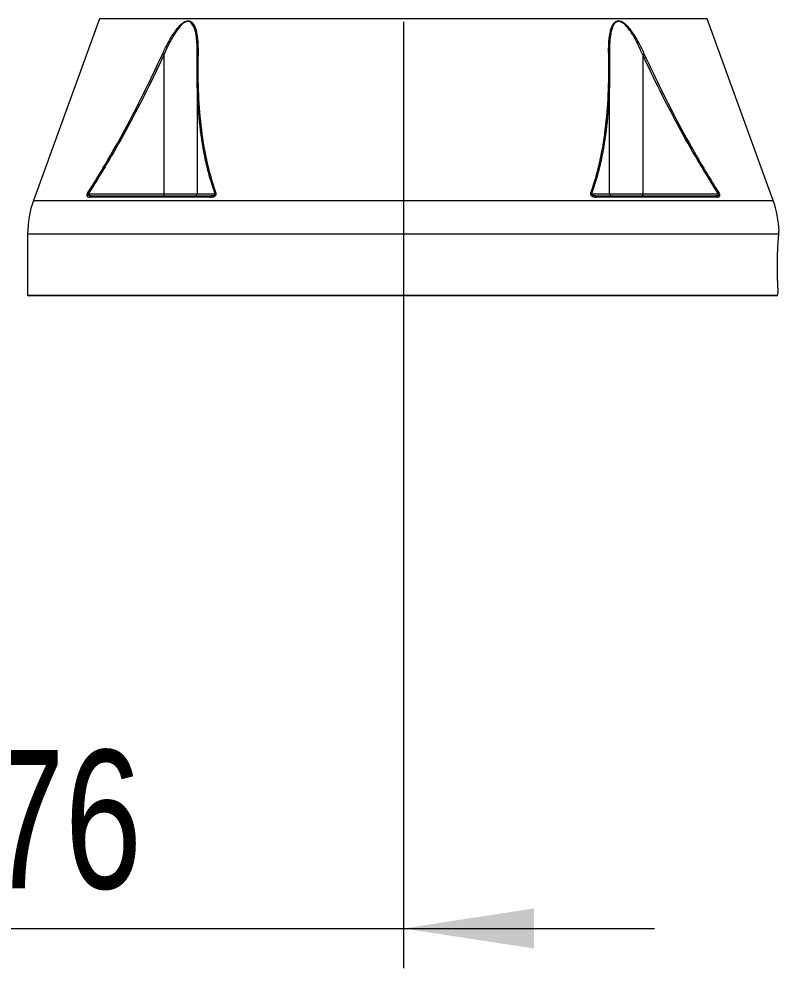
# Model space of a CAD drawing. Header units: millimetres. Extents: x 24 to 205, y 5 to 275.
# Drawn here: x 118.11 to 137.33, y 83.53 to 107.54 of the extents above; entities that cross this region are included whole.
import ezdxf

# ---------------------------------------------------------------- set-up
doc = ezdxf.new("R2010")
doc.units = ezdxf.units.MM
doc.styles.add('SLDTEXTSTYLE0', font='TXT', dxfattribs={"width": 0.75})
doc.dimstyles.new('SLDDIMSTYLE0', dxfattribs={"dimtxt": 3.5, "dimasz": 3.302, "dimexe": 0, "dimexo": 0.0625, "dimgap": 0.875, "dimtad": 1, "dimdec": 0, "dimlfac": 10, "dimrnd": 1e-09, "dimzin": 12, "dimdsep": 46, "dimtxsty": 'SLDTEXTSTYLE0', "dimsah": 1, "dimcen": 0.09, "dimadec": 0, "dimazin": 3, "dimtfac": 1, "dimtdec": 0, "dimtmove": 0, "dimatfit": 0, "dimfxl": 1, "dimfrac": 2, "dimtolj": 1, "dimtzin": 12, "dimarcsym": 0})
doc.dimstyles.new('SLDDIMSTYLE4', dxfattribs={"dimtxt": 3.5, "dimasz": 3.302, "dimexe": 0, "dimexo": 0.0625, "dimgap": 0.875, "dimtad": 1, "dimlfac": 10, "dimrnd": 1e-09, "dimzin": 12, "dimdsep": 46, "dimtxsty": 'SLDTEXTSTYLE0', "dimsah": 1, "dimcen": 0.09, "dimadec": 0, "dimazin": 3, "dimtfac": 1, "dimtmove": 0, "dimatfit": 0, "dimfxl": 1, "dimfrac": 2, "dimtolj": 1, "dimtzin": 12, "dimarcsym": 0})

# ---------------------------------------------------------------- blocks, each defined once
blk = doc.blocks.new('_D_4')
at = {"color": 7, "linetype": 'Continuous', "lineweight": 0}
for p, q in [((94.255, 118.603), (94.255, 124.953)), ((118.833, 118.603), (93.255, 118.603)), ((94.255, 118.603), (94.255, 100.553)), ((117.333, 100.553), (93.255, 100.553)), ((94.255, 100.553), (94.255, 94.203))]:
    blk.add_line(p, q, dxfattribs=at)
for points in [[(94.255, 118.603), (94.763, 121.905), (93.747, 121.905)], [(94.255, 100.553), (93.747, 97.251), (94.763, 97.251)]]:
    blk.add_solid(points, dxfattribs=at)
at = {"color": 7, "linetype": 'Continuous', "lineweight": 0, "insert": (89.744, 106.527), "char_height": 3.5, "attachment_point": 1, "rotation": 90, "style": 'SLDTEXTSTYLE0'}
blk.add_mtext('181', dxfattribs=at)
blk = doc.blocks.new('_D_7')
at = {"color": 7, "linetype": 'Continuous', "lineweight": 0}
for p, q in [((110.233, 119.461), (110.233, 83.527)), ((127.833, 107.463), (127.833, 83.527)), ((110.233, 84.527), (103.883, 84.527)), ((110.233, 84.527), (127.833, 84.527)), ((127.833, 84.527), (134.183, 84.527))]:
    blk.add_line(p, q, dxfattribs=at)
for points in [[(110.233, 84.527), (106.931, 85.035), (106.931, 84.019)], [(127.833, 84.527), (131.135, 84.019), (131.135, 85.035)]]:
    blk.add_solid(points, dxfattribs=at)
at = {"color": 7, "linetype": 'Continuous', "lineweight": 0, "insert": (115.367, 89.039), "char_height": 3.5, "attachment_point": 1, "style": 'SLDTEXTSTYLE0'}
blk.add_mtext('176', dxfattribs=at)

msp = doc.modelspace()

# ---------------------------------------------------------------- linework, layer by layer
at = {"color": 7, "linetype": 'Continuous', "lineweight": 15}
for p, q in [((120.1524, 107.5362), (118.4835, 102.9468)), ((137.1825, 102.9468), (135.5136, 107.5362)), ((121.781, 106.6322), (121.781, 103.1129)), ((122.6215, 106.6322), (122.6206, 106.7262)), ((133.0454, 106.7225), (133.0445, 106.6322)), ((133.885, 106.6322), (133.885, 103.1129)), ((122.6168, 106.253), (122.6168, 103.1129)), ((133.0492, 103.1129), (133.0492, 106.2527)), ((119.8656, 103.1129), (121.781, 103.1129)), ((122.9591, 103.0299), (119.8899, 103.0299)), ((119.9299, 103.0629), (119.8949, 103.0664)), ((119.9299, 103.0629), (122.9837, 103.0629)), ((132.6824, 103.0629), (132.6501, 103.066)), ((132.6824, 103.0629), (135.7361, 103.0629)), ((135.7761, 103.0299), (132.7069, 103.0299)), ((133.885, 103.1129), (135.8005, 103.1129)), ((118.333, 102.0924), (118.333, 100.5529)), ((137.2696, 100.5329), (118.353, 100.5329))]:
    msp.add_line(p, q, dxfattribs=at)
at = {"color": 8, "linetype": 'Continuous', "lineweight": 15}
for p, q in [((135.5136, 107.5362), (120.1524, 107.5362)), ((121.781, 103.1129), (122.6168, 103.1129)), ((122.6168, 103.1129), (123.0762, 103.1129)), ((132.5898, 103.1129), (133.0492, 103.1129)), ((133.0492, 103.1129), (133.885, 103.1129)), ((118.4835, 102.9468), (137.1825, 102.9468)), ((137.3262, 102.0924), (118.333, 102.0924)), ((118.333, 100.5529), (137.2895, 100.5529))]:
    msp.add_line(p, q, dxfattribs=at)
at = {"color": 8, "linetype": 'Continuous', "lineweight": 15, "flags": 128}
msp.add_lwpolyline([(122.6206, 106.7262), (122.6189, 106.8889), (122.5938, 107.1384), (122.569, 107.2525), (122.5303, 107.3581), (122.4698, 107.4421), (122.419, 107.47), (122.3587, 107.4707), (122.2823, 107.4352), (122.2697, 107.4262), (122.188, 107.3498), (122.1059, 107.2459), (122.0306, 107.1305), (121.8985, 106.8875), (121.781, 106.6322), (121.781, 106.6322)], dxfattribs=at)
at = {"color": 7, "linetype": 'Continuous', "lineweight": 15, "flags": 128}
for points in [[(122.641, 106.6493), (122.6364, 106.6478), (122.6324, 106.646), (122.6289, 106.644), (122.6261, 106.6419), (122.6239, 106.6396), (122.6224, 106.6372), (122.6216, 106.6347), (122.6215, 106.6322)], [(133.0445, 106.6322), (133.0444, 106.6347), (133.0436, 106.6372), (133.0421, 106.6396), (133.0399, 106.6419), (133.0371, 106.644), (133.0336, 106.646), (133.0296, 106.6478), (133.0251, 106.6493)], [(122.9591, 103.0299), (122.9607, 103.0369), (122.9629, 103.0433), (122.9656, 103.049), (122.9687, 103.0538), (122.9721, 103.0577), (122.9758, 103.0605), (122.9797, 103.0623), (122.9837, 103.0629)], [(132.6824, 103.0629), (132.6863, 103.0623), (132.6902, 103.0605), (132.6939, 103.0577), (132.6974, 103.0538), (132.7004, 103.049), (132.7031, 103.0433), (132.7053, 103.0369), (132.7069, 103.0299)]]:
    msp.add_lwpolyline(points, dxfattribs=at)
at = {"color": 7, "linetype": 'Continuous', "lineweight": 15}
for centre, radius, start, end in [((121.1138, 105.186), 1.5928, 65.2335, 66.74408), ((134.5523, 105.186), 1.5928, 113.25592, 114.7665), ((119.9117, 103.1708), 0.0741, 213.4804, 231.47909), ((119.9322, 103.0193), 0.0436, 92.95067, 165.87465), ((122.0234, 103.1004), 0.2427, 177.05636, 188.89505), ((122.5668, 103.1129), 0.05, 270, 0), ((123.1245, 103.0775), 0.0598, 118.7831, 143.79718), ((132.5415, 103.0775), 0.0598, 36.20282, 61.2169), ((133.0992, 103.1129), 0.05, 180, 270), ((133.6426, 103.1004), 0.2427, 351.10495, 2.94364), ((135.7338, 103.0193), 0.0436, 14.12535, 87.04933), ((135.7543, 103.1708), 0.0741, 308.52091, 326.5196), ((120.833, 102.0924), 2.5, 160.01689, 180), ((134.833, 102.0924), 2.5, 1.6785, 19.98311), ((118.353, 100.5529), 0.02, 180, 270), ((137.2696, 100.5528), 0.02, 270.1318, 0.13036)]:
    msp.add_arc(centre, radius, start, end, dxfattribs=at)
for points, knots in [([(121.7427, 106.6493), (121.7827, 106.7366), (121.8245, 106.8226), (121.9137, 106.9915), (121.961, 107.0744), (122.0389, 107.1941), (122.0658, 107.2328), (122.1224, 107.3068), (122.1521, 107.3422), (122.1998, 107.3906), (122.2161, 107.4058), (122.2496, 107.4336), (122.267, 107.4463), (122.302, 107.4674), (122.3196, 107.476), (122.3551, 107.4879), (122.3732, 107.4911), (122.4072, 107.4912), (122.4237, 107.488), (122.454, 107.4761), (122.4679, 107.4675), (122.506, 107.4353), (122.526, 107.4068), (122.5597, 107.3421), (122.5728, 107.3068), (122.5948, 107.2328), (122.6036, 107.1941), (122.6253, 107.0743), (122.6333, 106.9915), (122.6422, 106.8227), (122.6429, 106.7366), (122.641, 106.6493)], [0, 0, 0, 0, 0.125, 0.125, 0.25, 0.25, 0.3125, 0.3125, 0.375, 0.375, 0.40625, 0.40625, 0.4375, 0.4375, 0.46875, 0.46875, 0.5, 0.5, 0.53125, 0.53125, 0.5625, 0.5625, 0.625, 0.625, 0.6875, 0.6875, 0.75, 0.75, 0.875, 0.875, 1, 1, 1, 1]), ([(133.0251, 106.6493), (133.0231, 106.7366), (133.0238, 106.8226), (133.0327, 106.9915), (133.0408, 107.0744), (133.0624, 107.1941), (133.0712, 107.2328), (133.0932, 107.3068), (133.1064, 107.3422), (133.1316, 107.3906), (133.1409, 107.4058), (133.1615, 107.4336), (133.173, 107.4463), (133.1982, 107.4674), (133.2118, 107.476), (133.2418, 107.4879), (133.2584, 107.4911), (133.2924, 107.4912), (133.3103, 107.488), (133.3461, 107.4761), (133.364, 107.4675), (133.4171, 107.4353), (133.4502, 107.4068), (133.514, 107.3421), (133.5437, 107.3068), (133.6002, 107.2328), (133.6272, 107.1941), (133.7051, 107.0743), (133.7523, 106.9915), (133.8415, 106.8227), (133.8834, 106.7366), (133.9234, 106.6493)], [0, 0, 0, 0, 0.125, 0.125, 0.25, 0.25, 0.3125, 0.3125, 0.375, 0.375, 0.40625, 0.40625, 0.4375, 0.4375, 0.46875, 0.46875, 0.5, 0.5, 0.53125, 0.53125, 0.5625, 0.5625, 0.625, 0.625, 0.6875, 0.6875, 0.75, 0.75, 0.875, 0.875, 1, 1, 1, 1]), ([(119.8499, 103.1299), (119.9374, 103.2665), (120.024, 103.4054), (120.1956, 103.6871), (120.2802, 103.8294), (120.53, 104.2592), (120.6917, 104.55), (121.0064, 105.1385), (121.1594, 105.4363), (121.4571, 106.0382), (121.6019, 106.3423), (121.7427, 106.6493)], [0, 0, 0, 0, 0.125, 0.125, 0.25, 0.25, 0.5, 0.5, 0.75, 0.75, 1, 1, 1, 1]), ([(121.781, 106.6322), (121.6384, 106.325), (121.4918, 106.0207), (121.1904, 105.4186), (121.0355, 105.1208), (120.7171, 104.5322), (120.5535, 104.2416), (120.3007, 103.8119), (120.2151, 103.6696), (120.0416, 103.388), (119.954, 103.2493), (119.8656, 103.1129)], [0, 0, 0, 0, 0.25, 0.25, 0.5, 0.5, 0.75, 0.75, 0.875, 0.875, 1, 1, 1, 1]), ([(123.0762, 103.1129), (123.0258, 103.2493), (122.981, 103.388), (122.9006, 103.6696), (122.8653, 103.8119), (122.7718, 104.2416), (122.7258, 104.5322), (122.6586, 105.1208), (122.6375, 105.4186), (122.6152, 106.0207), (122.6141, 106.325), (122.6215, 106.6322)], [0, 0, 0, 0, 0.125, 0.125, 0.25, 0.25, 0.5, 0.5, 0.75, 0.75, 1, 1, 1, 1]), ([(122.641, 106.6493), (122.634, 106.3423), (122.6355, 106.0382), (122.6583, 105.4363), (122.6797, 105.1385), (122.7469, 104.55), (122.7928, 104.2592), (122.8859, 103.8294), (122.9211, 103.6871), (123.001, 103.4054), (123.0456, 103.2665), (123.0957, 103.1299)], [0, 0, 0, 0, 0.25, 0.25, 0.5, 0.5, 0.75, 0.75, 0.875, 0.875, 1, 1, 1, 1]), ([(132.5703, 103.1299), (132.6205, 103.2665), (132.6651, 103.4054), (132.745, 103.6871), (132.7801, 103.8294), (132.8732, 104.2592), (132.9191, 104.55), (132.9864, 105.1385), (133.0077, 105.4363), (133.0305, 106.0382), (133.032, 106.3423), (133.0251, 106.6493)], [0, 0, 0, 0, 0.125, 0.125, 0.25, 0.25, 0.5, 0.5, 0.75, 0.75, 1, 1, 1, 1]), ([(133.0445, 106.6322), (133.0519, 106.325), (133.0509, 106.0207), (133.0286, 105.4186), (133.0074, 105.1208), (132.9402, 104.5322), (132.8942, 104.2416), (132.8007, 103.8119), (132.7654, 103.6696), (132.6851, 103.388), (132.6402, 103.2493), (132.5898, 103.1129)], [0, 0, 0, 0, 0.25, 0.25, 0.5, 0.5, 0.75, 0.75, 0.875, 0.875, 1, 1, 1, 1]), ([(135.8005, 103.1129), (135.712, 103.2493), (135.6244, 103.388), (135.4509, 103.6696), (135.3654, 103.8119), (135.1126, 104.2416), (134.949, 104.5322), (134.6305, 105.1208), (134.4757, 105.4186), (134.1742, 106.0207), (134.0276, 106.325), (133.885, 106.6322)], [0, 0, 0, 0, 0.125, 0.125, 0.25, 0.25, 0.5, 0.5, 0.75, 0.75, 1, 1, 1, 1]), ([(133.9234, 106.6493), (134.0642, 106.3423), (134.2089, 106.0382), (134.5067, 105.4363), (134.6596, 105.1385), (134.9743, 104.55), (135.136, 104.2592), (135.3859, 103.8294), (135.4704, 103.6871), (135.642, 103.4054), (135.7286, 103.2665), (135.8161, 103.1299)], [0, 0, 0, 0, 0.25, 0.25, 0.5, 0.5, 0.75, 0.75, 0.875, 0.875, 1, 1, 1, 1]), ([(119.8499, 103.1299), (119.8453, 103.1227), (119.841, 103.1148), (119.8345, 103.098), (119.8324, 103.0894), (119.8313, 103.074), (119.8323, 103.0673), (119.8359, 103.0564), (119.8385, 103.052), (119.8475, 103.0411), (119.8552, 103.0367), (119.8716, 103.0311), (119.8805, 103.0299), (119.8899, 103.0299)], [0, 0, 0, 0, 0.125, 0.125, 0.25, 0.25, 0.375, 0.375, 0.5, 0.5, 0.75, 0.75, 1, 1, 1, 1]), ([(122.9591, 103.0299), (122.9744, 103.0299), (122.9898, 103.0311), (123.021, 103.0367), (123.0367, 103.0411), (123.0595, 103.052), (123.067, 103.0564), (123.0807, 103.0673), (123.0871, 103.0739), (123.0964, 103.0894), (123.099, 103.0981), (123.0999, 103.1147), (123.0984, 103.1227), (123.0957, 103.1299)], [0, 0, 0, 0, 0.25, 0.25, 0.5, 0.5, 0.625, 0.625, 0.75, 0.75, 0.875, 0.875, 1, 1, 1, 1]), ([(123.0235, 103.0658), (123.0169, 103.0649), (123.0034, 103.0631), (122.9904, 103.0629), (122.9837, 103.0629)], [0, 0, 0, 0, 0.4854074, 1, 1, 1, 1]), ([(132.5703, 103.1299), (132.5677, 103.1227), (132.5661, 103.1148), (132.567, 103.098), (132.5697, 103.0894), (132.5789, 103.074), (132.5853, 103.0673), (132.599, 103.0564), (132.6065, 103.052), (132.6294, 103.0411), (132.6452, 103.0367), (132.6763, 103.0311), (132.6917, 103.0299), (132.7069, 103.0299)], [0, 0, 0, 0, 0.125, 0.125, 0.25, 0.25, 0.375, 0.375, 0.5, 0.5, 0.75, 0.75, 1, 1, 1, 1]), ([(135.7744, 103.0658), (135.7684, 103.0649), (135.7559, 103.0631), (135.7429, 103.0629), (135.7361, 103.0629)], [0, 0, 0, 0, 0.4811501, 1, 1, 1, 1]), ([(135.7761, 103.0299), (135.7855, 103.0299), (135.7944, 103.0311), (135.8109, 103.0367), (135.8185, 103.0411), (135.8275, 103.052), (135.8302, 103.0564), (135.8337, 103.0673), (135.8347, 103.0739), (135.8336, 103.0894), (135.8315, 103.0981), (135.8251, 103.1147), (135.8208, 103.1227), (135.8161, 103.1299)], [0, 0, 0, 0, 0.25, 0.25, 0.5, 0.5, 0.625, 0.625, 0.75, 0.75, 0.875, 0.875, 1, 1, 1, 1]), ([(137.3081, 100.7117), (137.3049, 100.7649), (137.3019, 100.8221), (137.298, 100.9139), (137.2969, 100.9455), (137.2948, 101.0104), (137.2939, 101.0433), (137.2925, 101.1097), (137.292, 101.1433), (137.2912, 101.2112), (137.291, 101.2456), (137.2911, 101.349), (137.2918, 101.4167), (137.294, 101.5165), (137.2949, 101.5497), (137.297, 101.6143), (137.2982, 101.6457), (137.3008, 101.7066), (137.3022, 101.7361), (137.3051, 101.7933), (137.3067, 101.8212), (137.3114, 101.9002), (137.3147, 101.9471), (137.3194, 102.0089), (137.3209, 102.0281), (137.3237, 102.0629), (137.325, 102.0785), (137.3262, 102.0924)], [0, 0, 0, 0, 0.125, 0.125, 0.1875, 0.1875, 0.25, 0.25, 0.3125, 0.3125, 0.375, 0.375, 0.5, 0.5, 0.5625, 0.5625, 0.625, 0.625, 0.6875, 0.6875, 0.75, 0.75, 0.875, 0.875, 0.9375, 0.9375, 1, 1, 1, 1]), ([(137.3262, 102.0924), (137.3276, 102.1099), (137.3305, 102.1455), (137.3318, 102.168), (137.3317, 102.166), (137.3317, 102.1654)], [0, 0, 0, 0, 0.3996703, 0.8110658, 1, 1, 1, 1]), ([(137.3017, 100.5786), (137.303, 100.5845), (137.3041, 100.592), (137.3061, 100.61), (137.3071, 100.6207), (137.3079, 100.6326)], [0, 0, 0, 0, 0.5, 0.5, 1, 1, 1, 1]), ([(137.3079, 100.6326), (137.3086, 100.6433), (137.309, 100.6573), (137.3091, 100.6861), (137.3087, 100.7005), (137.3081, 100.7117)], [0, 0, 0, 0, 0.5, 0.5, 1, 1, 1, 1])]:
    msp.add_open_spline(points, degree=3, knots=knots, dxfattribs=at)
at = {"color": 8, "linetype": 'Continuous', "lineweight": 15}
for points, knots in [([(133.885, 106.6322), (133.8467, 106.7183), (133.7696, 106.8913), (133.6579, 107.0988), (133.5564, 107.2546), (133.4723, 107.3615), (133.3879, 107.4386), (133.3099, 107.4748), (133.2434, 107.4756), (133.2026, 107.4499), (133.163, 107.4087), (133.1273, 107.3486), (133.093, 107.2467), (133.0619, 107.0932), (133.0448, 106.9175), (133.0452, 106.7778), (133.0454, 106.7225)], [0, 0, 0, 0, 0.1320056, 0.2652751, 0.3301162, 0.3959975, 0.4623074, 0.5023313, 0.5422247, 0.5907627, 0.599057, 0.6559985, 0.7201054, 0.7854957, 0.9151436, 1, 1, 1, 1]), ([(119.8949, 103.0664), (119.89, 103.0667), (119.8796, 103.0673), (119.866, 103.0723), (119.8555, 103.0783), (119.8507, 103.0856), (119.8501, 103.0912), (119.851, 103.0955), (119.8529, 103.0996), (119.8567, 103.105), (119.8612, 103.1094), (119.8647, 103.1122), (119.8656, 103.1129)], [0, 0, 0, 0, 0.1933178, 0.4072627, 0.5997786, 0.6992362, 0.7418982, 0.7844249, 0.8235538, 0.8634089, 0.967373, 1, 1, 1, 1]), ([(123.0762, 103.1129), (123.0779, 103.1103), (123.0803, 103.1067), (123.0815, 103.1006), (123.0813, 103.0961), (123.0797, 103.0916), (123.0763, 103.0864), (123.0683, 103.0794), (123.0508, 103.0712), (123.0349, 103.0671), (123.0244, 103.0659), (123.0235, 103.0658)], [0, 0, 0, 0, 0.1217787, 0.174179, 0.2232106, 0.2641268, 0.3090231, 0.3982621, 0.5825264, 0.965151, 1, 1, 1, 1]), ([(132.6501, 103.066), (132.6436, 103.0663), (132.6315, 103.067), (132.6134, 103.0723), (132.5994, 103.0783), (132.5904, 103.0856), (132.5865, 103.0912), (132.5849, 103.0955), (132.5845, 103.0996), (132.5852, 103.105), (132.5873, 103.1094), (132.5893, 103.1122), (132.5898, 103.1129)], [0, 0, 0, 0, 0.2366358, 0.439092, 0.62127, 0.7153869, 0.755758, 0.7960011, 0.8330288, 0.8707437, 0.9691251, 1, 1, 1, 1]), ([(135.8005, 103.1129), (135.8035, 103.1103), (135.8079, 103.1067), (135.8126, 103.1006), (135.8149, 103.0961), (135.8159, 103.0916), (135.8155, 103.0864), (135.8115, 103.0794), (135.7989, 103.0712), (135.7854, 103.067), (135.7753, 103.0659), (135.7744, 103.0658)], [0, 0, 0, 0, 0.12125, 0.1734227, 0.2222414, 0.2629799, 0.3076812, 0.3965328, 0.579997, 0.9609602, 1, 1, 1, 1])]:
    msp.add_open_spline(points, degree=3, knots=knots, dxfattribs=at)
at = {"color": 7, "linetype": 'Continuous', "lineweight": 15}
msp.add_open_spline([(137.2895, 100.5529), (137.2941, 100.5529), (137.2981, 100.5614), (137.3017, 100.5786)], degree=3, dxfattribs=at)

# ---------------------------------------------------------------- dimensions: what is measured, and where the dimension line sits
at = {"color": 7, "linetype": 'Continuous', "lineweight": 0}
dim = msp.add_linear_dim(base=(94.2553609674, 100.5528581158), p1=(119.8330133791, 118.6028581158), p2=(118.3330133791, 100.5528581158), angle=90, dimstyle='SLDDIMSTYLE0', dxfattribs=at)
dim.commit()
dim.dimension.update_dxf_attribs({"geometry": '_D_4', "text_midpoint": (94.2553609674, 110.4065668921), "dimtype": 160})
dim = msp.add_linear_dim(base=(127.833, 84.5271), p1=(110.233, 120.461), p2=(127.833, 108.4629), dimstyle='SLDDIMSTYLE4', dxfattribs=at)
dim.commit()
dim.dimension.update_dxf_attribs({"geometry": '_D_7', "text_midpoint": (119.246, 84.5271), "dimtype": 160})

doc.saveas('drawing.dxf')
